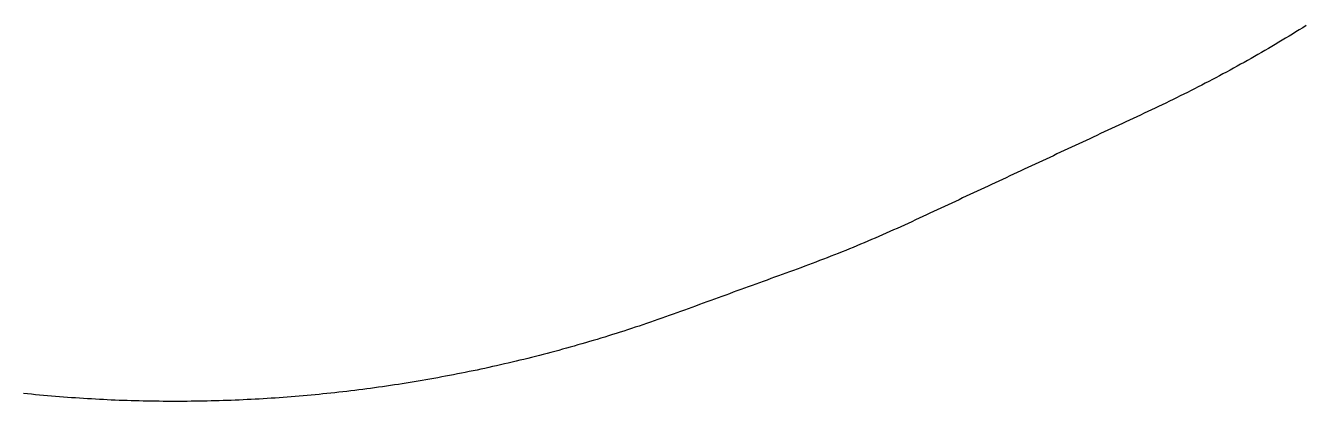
# Model space of a CAD drawing. Header units: metres. Extents: x 457876 to 584660, y 126427 to 241224.
# Drawn here: x 495259 to 503215, y 126427 to 128764 of the extents above; entities that cross this region are included whole.
import ezdxf

# ---------------------------------------------------------------- set-up
doc = ezdxf.new("R2010")
doc.units = ezdxf.units.M
for name, color, linetype in [('AT_GRADE', 3, 'CONTINUOUS'), ('CUTTING', 34, 'CONTINUOUS'), ('EMBANKMENT', 42, 'CONTINUOUS'), ('GROUND_CL', 8, 'CONTINUOUS'), ('RAIL_CL', 1, 'CONTINUOUS')]:
    doc.layers.add(name, color=color, linetype=linetype)

msp = doc.modelspace()

# ---------------------------------------------------------------- linework, layer by layer
at = {"layer": 'AT_GRADE'}
for points in [[(503204.078, 128750.863, 31.577), (503182.877, 128737.74, 31.587), (503161.652, 128724.656, 31.597), (503140.387, 128711.635, 31.607), (503119.095, 128698.661, 31.617), (503097.763, 128685.752, 31.627), (503076.395, 128672.903, 31.637), (503054.992, 128660.113, 31.647), (503033.554, 128647.381, 31.657), (503012.084, 128634.705, 31.668), (502990.581, 128622.084, 31.678), (502969.04, 128609.528, 31.689), (502947.467, 128597.028, 31.699), (502925.861, 128584.585, 31.71), (502904.218, 128572.207, 31.721), (502882.538, 128559.893, 31.732), (502860.829, 128547.631, 31.743), (502839.089, 128535.425, 31.755), (502817.313, 128523.284, 31.766), (502795.505, 128511.2, 31.778), (502773.664, 128499.175, 31.79), (502751.789, 128487.214, 31.802), (502729.878, 128475.318, 31.814), (502707.937, 128463.479, 31.827), (502685.966, 128451.696, 31.84), (502663.963, 128439.973, 31.853), (502641.927, 128428.314, 31.866), (502619.86, 128416.713, 31.879), (502597.766, 128405.164, 31.893), (502575.634, 128393.691, 31.907), (502553.47, 128382.279, 31.921), (502531.279, 128370.919, 31.936)], [(500998.004, 127649.626, 34.104), (500975.428, 127639.099, 34.159), (500952.852, 127628.572, 34.215), (500930.277, 127618.046, 34.272), (500907.701, 127607.52, 34.329), (500885.126, 127596.993, 34.387), (500862.551, 127586.467, 34.447), (500839.977, 127575.941, 34.506), (500817.403, 127565.415, 34.567), (500794.829, 127554.89, 34.629), (500772.241, 127544.394, 34.691), (500749.625, 127533.96, 34.754), (500726.984, 127523.58, 34.818)], [(500567.724, 127452.661, 35.287), (500544.862, 127442.783, 35.357), (500521.972, 127432.97, 35.428), (500499.058, 127423.216, 35.5), (500476.119, 127413.52, 35.572), (500453.155, 127403.884, 35.646)], [(498814.424, 126812.594, 42.3), (498790.584, 126805.459, 42.407), (498766.725, 126798.392, 42.515), (498742.849, 126791.382, 42.623), (498718.952, 126784.444, 42.731), (498695.036, 126777.573, 42.839), (498671.101, 126770.768, 42.946), (498647.149, 126764.025, 43.054)]]:
    msp.add_polyline3d(points, dxfattribs=at)
at = {"layer": 'CUTTING'}
for points in [[(500704.316, 127513.262, 34.882), (500681.619, 127503.008, 34.948), (500658.895, 127492.813, 35.014), (500636.144, 127482.68, 35.081), (500613.369, 127472.601, 35.149), (500590.557, 127462.607, 35.218)], [(498623.179, 126757.347, 43.162), (498599.19, 126750.737, 43.269), (498575.185, 126744.188, 43.377), (498551.164, 126737.699, 43.485), (498527.121, 126731.291, 43.592), (498503.062, 126724.945, 43.699), (498478.986, 126718.663, 43.806), (498454.894, 126712.448, 43.913), (498430.785, 126706.295, 44.02), (498406.66, 126700.206, 44.126), (498382.52, 126694.181, 44.233), (498358.362, 126688.224, 44.339), (498334.188, 126682.337, 44.445), (498309.997, 126676.52, 44.55), (498285.791, 126670.767, 44.656), (498261.569, 126665.079, 44.761), (498237.333, 126659.456, 44.866), (498213.082, 126653.898, 44.97), (498188.816, 126648.402, 45.074), (498164.536, 126642.973, 45.178), (498140.239, 126637.62, 45.282), (498115.928, 126632.334, 45.385), (498091.602, 126627.114, 45.487), (498067.263, 126621.957, 45.59), (498042.91, 126616.865, 45.692), (498018.544, 126611.837, 45.793), (497994.166, 126606.871, 45.894), (497969.774, 126601.974, 45.995), (497945.366, 126597.158, 46.095), (497920.945, 126592.404, 46.195), (497896.513, 126587.712, 46.294), (497872.068, 126583.088, 46.393), (497847.61, 126578.532, 46.491), (497823.141, 126574.037, 46.589), (497798.661, 126569.606, 46.686), (497774.167, 126565.247, 46.783), (497749.661, 126560.961, 46.879), (497725.143, 126556.741, 46.975), (497700.614, 126552.587, 47.07), (497676.075, 126548.498, 47.164), (497651.524, 126544.473, 47.258), (497626.963, 126540.514, 47.352), (497602.391, 126536.623, 47.444), (497577.809, 126532.797, 47.536), (497553.216, 126529.046, 47.628), (497528.612, 126525.363, 47.718), (497503.998, 126521.748, 47.808), (497479.375, 126518.196, 47.898), (497454.743, 126514.708, 47.987), (497430.101, 126511.285, 48.075), (497405.45, 126507.933, 48.162), (497380.79, 126504.649, 48.249), (497356.12, 126501.44, 48.335), (497331.442, 126498.292, 48.42), (497306.755, 126495.214, 48.505), (497282.06, 126492.2, 48.589), (497257.357, 126489.252, 48.672), (497232.646, 126486.374, 48.755), (497207.927, 126483.561, 48.836), (497183.202, 126480.811, 48.917), (497158.468, 126478.137, 48.998), (497133.727, 126475.533, 49.077), (497108.979, 126472.994, 49.156), (497084.225, 126470.522, 49.234), (497059.464, 126468.117, 49.311), (497034.697, 126465.778, 49.388), (497009.924, 126463.504, 49.463), (496985.145, 126461.3, 49.538), (496960.359, 126459.17, 49.612), (496935.567, 126457.107, 49.686), (496910.771, 126455.105, 49.758), (496885.969, 126453.176, 49.83), (496861.162, 126451.314, 49.901), (496836.351, 126449.513, 49.971), (496811.534, 126447.783, 50.041), (496786.713, 126446.12, 50.109), (496761.887, 126444.528, 50.177), (496737.057, 126443.007, 50.244), (496712.223, 126441.55, 50.31), (496687.385, 126440.162, 50.376), (496662.544, 126438.841, 50.441), (496637.699, 126437.585, 50.504), (496612.851, 126436.394, 50.568), (496587.999, 126435.275, 50.63), (496563.144, 126434.236, 50.691), (496538.287, 126433.254, 50.752), (496513.427, 126432.341, 50.812), (496488.565, 126431.495, 50.871), (496463.7, 126430.715, 50.93), (496438.833, 126430.003, 50.988), (496413.965, 126429.357, 51.044), (496389.095, 126428.783, 51.101), (496364.223, 126428.282, 51.156), (496339.349, 126427.845, 51.211), (496314.475, 126427.477, 51.265), (496289.6, 126427.175, 51.318), (496264.723, 126426.937, 51.37), (496239.847, 126426.766, 51.422), (496214.969, 126426.664, 51.473), (496190.092, 126426.629, 51.523), (496165.214, 126426.672, 51.573), (496140.336, 126426.78, 51.621), (496115.459, 126426.957, 51.67), (496090.582, 126427.201, 51.717), (496065.706, 126427.508, 51.764), (496040.83, 126427.882, 51.81), (496015.956, 126428.325, 51.855), (495991.082, 126428.835, 51.9), (495966.21, 126429.417, 51.944), (495941.34, 126430.069, 51.987), (495916.471, 126430.787, 52.03), (495891.605, 126431.572, 52.072), (495866.74, 126432.425, 52.114), (495841.877, 126433.344, 52.155), (495817.017, 126434.331, 52.195), (495792.159, 126435.379, 52.235), (495767.304, 126436.507, 52.274), (495742.453, 126437.703, 52.312), (495717.604, 126438.966, 52.35), (495692.759, 126440.293, 52.388), (495667.917, 126441.687, 52.425), (495643.079, 126443.15, 52.461), (495618.245, 126444.678, 52.497), (495593.414, 126446.278, 52.532), (495568.589, 126447.949, 52.567), (495543.767, 126449.687, 52.601), (495518.951, 126451.493, 52.635), (495494.138, 126453.362, 52.668), (495469.331, 126455.298, 52.701), (495444.529, 126457.306, 52.733), (495419.732, 126459.376, 52.765), (495394.941, 126461.515, 52.797), (495370.155, 126463.728, 52.828), (495345.376, 126466.008, 52.859), (495320.602, 126468.355, 52.889), (495295.835, 126470.766, 52.919), (495271.074, 126473.245, 52.949)]]:
    msp.add_polyline3d(points, dxfattribs=at)
at = {"layer": 'EMBANKMENT'}
for points in [[(502509.06, 128359.618, 31.951), (502486.808, 128348.38, 31.966), (502464.526, 128337.204, 31.982), (502442.214, 128326.088, 31.998), (502419.868, 128315.041, 32.014), (502397.497, 128304.045, 32.03), (502375.092, 128293.119, 32.047), (502352.659, 128282.252, 32.065), (502330.194, 128271.451, 32.082), (502307.703, 128260.707, 32.1), (502285.187, 128250.016, 32.119), (502262.638, 128239.393, 32.138), (502240.065, 128228.826, 32.157), (502217.476, 128218.292, 32.177), (502194.887, 128207.757, 32.197), (502172.298, 128197.223, 32.217), (502149.71, 128186.689, 32.238), (502127.122, 128176.155, 32.26), (502104.534, 128165.621, 32.282), (502081.946, 128155.087, 32.304), (502059.359, 128144.553, 32.327), (502036.771, 128134.019, 32.351), (502014.184, 128123.486, 32.375), (501991.598, 128112.953, 32.399), (501969.011, 128102.419, 32.424), (501946.425, 128091.886, 32.45), (501923.838, 128081.353, 32.476), (501901.252, 128070.82, 32.502), (501878.667, 128060.288, 32.53), (501856.081, 128049.755, 32.557), (501833.496, 128039.223, 32.586), (501810.911, 128028.69, 32.615), (501788.326, 128018.158, 32.644), (501765.741, 128007.626, 32.674), (501743.157, 127997.094, 32.705), (501720.573, 127986.562, 32.736), (501697.989, 127976.031, 32.768), (501675.405, 127965.499, 32.801), (501652.822, 127954.968, 32.834), (501630.239, 127944.437, 32.868), (501607.656, 127933.906, 32.903), (501585.073, 127923.375, 32.938), (501562.49, 127912.844, 32.974), (501539.908, 127902.314, 33.01), (501517.326, 127891.783, 33.047), (501494.744, 127881.253, 33.085), (501472.162, 127870.723, 33.124), (501449.581, 127860.193, 33.163), (501427, 127849.663, 33.203), (501404.419, 127839.134, 33.244), (501381.838, 127828.604, 33.285), (501359.258, 127818.075, 33.327), (501336.678, 127807.546, 33.37), (501314.098, 127797.016, 33.414), (501291.518, 127786.488, 33.458), (501268.938, 127775.959, 33.503), (501246.359, 127765.43, 33.549), (501223.78, 127754.902, 33.596), (501201.202, 127744.374, 33.643), (501178.623, 127733.846, 33.691), (501156.045, 127723.318, 33.74), (501133.467, 127712.79, 33.79), (501110.889, 127702.262, 33.84), (501088.312, 127691.735, 33.891), (501065.734, 127681.207, 33.943), (501043.157, 127670.68, 33.996), (501020.581, 127660.153, 34.05)], [(500430.163, 127394.316, 35.72), (500407.145, 127384.81, 35.795), (500384.097, 127375.379, 35.87), (500361.027, 127366.001, 35.947), (500337.932, 127356.688, 36.024), (500314.811, 127347.439, 36.102), (500291.668, 127338.246, 36.18), (500268.499, 127329.118, 36.26), (500245.306, 127320.053, 36.34), (500222.086, 127311.058, 36.421), (500198.84, 127302.132, 36.502), (500175.572, 127293.261, 36.585), (500152.281, 127284.454, 36.668), (500128.965, 127275.713, 36.752), (500105.628, 127267.03, 36.836), (500082.269, 127258.406, 36.921), (500058.884, 127249.856, 37.007), (500035.487, 127241.336, 37.094), (500012.09, 127232.818, 37.181), (499988.693, 127224.302, 37.269), (499965.296, 127215.786, 37.358), (499941.9, 127207.27, 37.447), (499918.503, 127198.755, 37.537), (499895.107, 127190.239, 37.628), (499871.712, 127181.724, 37.719), (499848.316, 127173.209, 37.811), (499824.921, 127164.694, 37.903), (499801.527, 127156.179, 37.996), (499778.132, 127147.664, 38.09), (499754.738, 127139.149, 38.184), (499731.344, 127130.635, 38.279), (499707.951, 127122.12, 38.374), (499684.557, 127113.606, 38.47), (499661.165, 127105.091, 38.566), (499637.772, 127096.577, 38.663), (499614.38, 127088.063, 38.761), (499590.988, 127079.549, 38.859), (499567.596, 127071.035, 38.958), (499544.205, 127062.521, 39.057), (499520.813, 127054.008, 39.156), (499497.423, 127045.494, 39.256), (499474.032, 127036.981, 39.356), (499450.642, 127028.468, 39.457), (499427.252, 127019.955, 39.559), (499403.862, 127011.442, 39.66), (499380.473, 127002.93, 39.762), (499357.084, 126994.417, 39.865), (499333.695, 126985.905, 39.968), (499310.306, 126977.392, 40.071), (499286.907, 126968.91, 40.175), (499263.489, 126960.48, 40.279), (499240.048, 126952.118, 40.383), (499216.584, 126943.819, 40.488), (499193.098, 126935.582, 40.592), (499169.591, 126927.409, 40.698), (499146.063, 126919.295, 40.803), (499122.511, 126911.252, 40.909), (499098.936, 126903.278, 41.015), (499075.339, 126895.369, 41.121), (499051.721, 126887.525, 41.227), (499028.083, 126879.742, 41.334), (499004.425, 126872.019, 41.441), (498980.748, 126864.358, 41.547), (498957.048, 126856.766, 41.655), (498933.327, 126849.242, 41.762), (498909.586, 126841.785, 41.869), (498885.825, 126834.389, 41.977), (498862.044, 126827.06, 42.084), (498838.243, 126819.795, 42.192)]]:
    msp.add_polyline3d(points, dxfattribs=at)
at = {"layer": 'GROUND_CL'}
msp.add_polyline3d([(503225.28, 128763.985, 34.725), (503204.078, 128750.863, 34.493), (503182.877, 128737.74, 34.206), (503161.652, 128724.656, 33.915), (503140.387, 128711.635, 33.587), (503119.095, 128698.661, 33.22), (503097.763, 128685.752, 32.69), (503076.395, 128672.903, 32.077), (503054.992, 128660.113, 31.386), (503033.554, 128647.381, 30.619), (503012.084, 128634.705, 30), (502990.581, 128622.084, 29.997), (502969.04, 128609.528, 29.99), (502947.467, 128597.028, 29.979), (502925.861, 128584.585, 29.964), (502904.218, 128572.207, 29.944), (502882.538, 128559.893, 29.92), (502860.829, 128547.631, 29.892), (502839.089, 128535.425, 29.861), (502817.313, 128523.284, 29.826), (502795.505, 128511.2, 29.785), (502773.664, 128499.175, 29.74), (502751.789, 128487.214, 29.691), (502729.878, 128475.318, 29.638), (502707.937, 128463.479, 29.58), (502685.966, 128451.696, 29.516), (502663.963, 128439.973, 29.449), (502641.927, 128428.314, 29.379), (502619.86, 128416.713, 29.307), (502597.766, 128405.164, 29.228), (502575.634, 128393.691, 29.147), (502553.47, 128382.279, 29.063), (502531.279, 128370.919, 28.977), (502509.06, 128359.618, 28.889), (502486.808, 128348.38, 28.802), (502464.526, 128337.204, 28.713), (502442.214, 128326.088, 28.617), (502419.868, 128315.041, 28.517), (502397.497, 128304.045, 28.424), (502375.092, 128293.119, 28.33), (502352.659, 128282.252, 28.233), (502330.194, 128271.451, 28.133), (502307.703, 128260.707, 28.039), (502285.187, 128250.016, 27.952), (502262.638, 128239.393, 27.864), (502240.065, 128228.826, 27.765), (502217.476, 128218.292, 27.662), (502194.887, 128207.757, 27.581), (502172.298, 128197.223, 27.499), (502149.71, 128186.689, 27.415), (502127.122, 128176.155, 27.33), (502104.534, 128165.621, 27.26), (502081.946, 128155.087, 27.203), (502059.359, 128144.553, 27.145), (502036.771, 128134.019, 27.082), (502014.184, 128123.486, 27.016), (501991.598, 128112.953, 26.975), (501969.011, 128102.419, 26.936), (501946.425, 128091.886, 26.898), (501923.838, 128081.353, 26.863), (501901.252, 128070.82, 26.848), (501878.667, 128060.288, 26.843), (501856.081, 128049.755, 26.839), (501833.496, 128039.223, 26.838), (501810.911, 128028.69, 26.838), (501788.326, 128018.158, 26.854), (501765.741, 128007.626, 26.873), (501743.157, 127997.094, 26.896), (501720.573, 127986.562, 26.923), (501697.989, 127976.031, 26.967), (501675.405, 127965.499, 27.016), (501652.822, 127954.968, 27.069), (501630.239, 127944.437, 27.125), (501607.656, 127933.906, 27.188), (501585.073, 127923.375, 27.258), (501562.49, 127912.844, 27.332), (501539.908, 127902.314, 27.41), (501517.326, 127891.783, 27.492), (501494.744, 127881.253, 27.585), (501472.162, 127870.723, 27.682), (501449.581, 127860.193, 27.783), (501427, 127849.663, 27.887), (501404.419, 127839.134, 27.998), (501381.838, 127828.604, 28.112), (501359.258, 127818.075, 28.229), (501336.678, 127807.546, 28.35), (501314.098, 127797.016, 28.475), (501291.518, 127786.488, 28.606), (501268.938, 127775.959, 28.743), (501246.359, 127765.43, 28.884), (501223.78, 127754.902, 29.03), (501201.202, 127744.374, 29.199), (501178.623, 127733.846, 29.377), (501156.045, 127723.318, 29.535), (501133.467, 127712.79, 29.685), (501110.889, 127702.262, 29.949), (501088.312, 127691.735, 30.375), (501065.734, 127681.207, 30.659), (501043.157, 127670.68, 30.799), (501020.581, 127660.153, 30.797), (500998.004, 127649.626, 31.337), (500975.428, 127639.099, 31.861), (500952.852, 127628.572, 32.478), (500930.277, 127618.046, 32.956), (500907.701, 127607.52, 33.279), (500885.126, 127596.993, 33.657), (500862.551, 127586.467, 34.143), (500839.977, 127575.941, 34.735), (500817.403, 127565.415, 35.424), (500794.829, 127554.89, 35.818), (500772.241, 127544.394, 36.286), (500749.625, 127533.96, 36.917), (500726.984, 127523.58, 37.805), (500704.316, 127513.262, 38.353), (500681.619, 127503.008, 38.622), (500658.895, 127492.813, 38.875), (500636.144, 127482.68, 39.113), (500613.369, 127472.601, 39.185), (500590.557, 127462.607, 38.609), (500567.724, 127452.661, 37.929), (500544.862, 127442.783, 37.143), (500521.972, 127432.97, 36.215), (500499.058, 127423.216, 35.31), (500476.119, 127413.52, 34.35), (500453.155, 127403.884, 33.308), (500430.163, 127394.316, 32.184), (500407.145, 127384.81, 31.343), (500384.097, 127375.379, 30.936), (500361.027, 127366.001, 30.599), (500337.932, 127356.688, 30.332), (500314.811, 127347.439, 30.136), (500291.668, 127338.246, 30.007), (500268.499, 127329.118, 29.949), (500245.306, 127320.053, 29.878), (500222.086, 127311.058, 29.791), (500198.84, 127302.132, 29.597), (500175.572, 127293.261, 29.386), (500152.281, 127284.454, 29.179), (500128.965, 127275.713, 28.976), (500105.628, 127267.03, 28.796), (500082.269, 127258.406, 28.629), (500058.884, 127249.856, 28.456), (500035.487, 127241.336, 28.278), (500012.09, 127232.818, 28.095), (499988.693, 127224.302, 27.922), (499965.296, 127215.786, 27.74), (499941.9, 127207.27, 27.549), (499918.503, 127198.755, 27.348), (499895.107, 127190.239, 27.174), (499871.712, 127181.724, 26.992), (499848.316, 127173.209, 26.802), (499824.921, 127164.694, 26.604), (499801.527, 127156.179, 26.45), (499778.132, 127147.664, 26.313), (499754.738, 127139.149, 26.174), (499731.344, 127130.635, 25.988), (499707.951, 127122.12, 25.863), (499684.557, 127113.606, 25.863), (499661.165, 127105.091, 25.891), (499637.772, 127096.577, 25.947), (499614.38, 127088.063, 26.04), (499590.988, 127079.549, 26.203), (499567.596, 127071.035, 26.391), (499544.205, 127062.521, 26.604), (499520.813, 127054.008, 26.843), (499497.423, 127045.494, 27.088), (499474.032, 127036.981, 27.353), (499450.642, 127028.468, 27.651), (499427.252, 127019.955, 27.974), (499403.862, 127011.442, 28.3), (499380.473, 127002.93, 28.645), (499357.084, 126994.417, 29.021), (499333.695, 126985.905, 29.429), (499310.306, 126977.392, 29.758), (499286.907, 126968.91, 29.858), (499263.489, 126960.48, 29.931), (499240.048, 126952.118, 29.979), (499216.584, 126943.819, 30.011), (499193.098, 126935.582, 30.197), (499169.591, 126927.409, 30.381), (499146.063, 126919.295, 30.563), (499122.511, 126911.252, 30.743), (499098.936, 126903.278, 31.072), (499075.339, 126895.369, 31.429), (499051.721, 126887.525, 31.779), (499028.083, 126879.742, 32.121), (499004.425, 126872.019, 32.684), (498980.748, 126864.358, 33.426), (498957.048, 126856.766, 34.185), (498933.327, 126849.242, 34.959), (498909.586, 126841.785, 35.854), (498885.825, 126834.389, 36.891), (498862.044, 126827.06, 37.842), (498838.243, 126819.795, 38.761), (498814.424, 126812.594, 39.509), (498790.584, 126805.459, 39.525), (498766.725, 126798.392, 39.611), (498742.849, 126791.382, 39.767), (498718.952, 126784.444, 39.991), (498695.036, 126777.573, 41.72), (498671.101, 126770.768, 43.371), (498647.149, 126764.025, 44.888), (498623.179, 126757.347, 46.272), (498599.19, 126750.737, 47.023), (498575.185, 126744.188, 47.746), (498551.164, 126737.699, 48.603), (498527.121, 126731.291, 49.409), (498503.062, 126724.945, 49.637), (498478.986, 126718.663, 49.611), (498454.894, 126712.448, 49.687), (498430.785, 126706.295, 49.866), (498406.66, 126700.206, 50), (498382.52, 126694.181, 50), (498358.362, 126688.224, 50), (498334.188, 126682.337, 50), (498309.997, 126676.52, 50), (498285.791, 126670.767, 50), (498261.569, 126665.079, 50), (498237.333, 126659.456, 50), (498213.082, 126653.898, 50.003), (498188.816, 126648.402, 50.017), (498164.536, 126642.973, 50.033), (498140.239, 126637.62, 50.051), (498115.928, 126632.334, 50.066), (498091.602, 126627.114, 50.105), (498067.263, 126621.957, 50.139), (498042.91, 126616.865, 50.169), (498018.544, 126611.837, 50.194), (497994.166, 126606.871, 50.337), (497969.774, 126601.974, 50.492), (497945.366, 126597.158, 50.657), (497920.945, 126592.404, 50.83), (497896.513, 126587.712, 51.065), (497872.068, 126583.088, 51.317), (497847.61, 126578.532, 51.58), (497823.141, 126574.037, 51.852), (497798.661, 126569.606, 52.229), (497774.167, 126565.247, 52.647), (497749.661, 126560.961, 53.085), (497725.143, 126556.741, 53.54), (497700.614, 126552.587, 54.017), (497676.075, 126548.498, 54.516), (497651.524, 126544.473, 55.036), (497626.963, 126540.514, 55.577), (497602.391, 126536.623, 55.899), (497577.809, 126532.797, 56.122), (497553.216, 126529.046, 56.336), (497528.612, 126525.363, 56.543), (497503.998, 126521.748, 56.569), (497479.375, 126518.196, 56.448), (497454.743, 126514.708, 56.304), (497430.101, 126511.285, 56.138), (497405.45, 126507.933, 55.976), (497380.79, 126504.649, 55.828), (497356.12, 126501.44, 55.674), (497331.442, 126498.292, 55.513), (497306.755, 126495.214, 55.388), (497282.06, 126492.2, 55.312), (497257.357, 126489.252, 55.238), (497232.646, 126486.374, 55.165), (497207.927, 126483.561, 55.178), (497183.202, 126480.811, 55.312), (497158.468, 126478.137, 55.444), (497133.727, 126475.533, 55.574), (497108.979, 126472.994, 55.795), (497084.225, 126470.522, 56.172), (497059.464, 126468.117, 56.544), (497034.697, 126465.778, 56.91), (497009.924, 126463.504, 57.4), (496985.145, 126461.3, 58.137), (496960.359, 126459.17, 58.846), (496935.567, 126457.107, 59.531), (496910.771, 126455.105, 60.603), (496885.969, 126453.176, 62.711), (496861.162, 126451.314, 64.911), (496836.351, 126449.513, 67.2), (496811.534, 126447.783, 68.982), (496786.713, 126446.12, 69.149), (496761.887, 126444.528, 69.308), (496737.057, 126443.007, 69.46), (496712.223, 126441.55, 69.606), (496687.385, 126440.162, 69.745), (496662.544, 126438.841, 69.877), (496637.699, 126437.585, 70), (496612.851, 126436.394, 69.484), (496587.999, 126435.275, 67.062), (496563.144, 126434.236, 64.692), (496538.287, 126433.254, 62.368), (496513.427, 126432.341, 60.628), (496488.565, 126431.495, 61.242), (496463.7, 126430.715, 61.827), (496438.833, 126430.003, 62.387), (496413.965, 126429.357, 62.826), (496389.095, 126428.783, 62.757), (496364.223, 126428.282, 62.681), (496339.349, 126427.845, 62.598), (496314.475, 126427.477, 62.481), (496289.6, 126427.175, 62.195), (496264.723, 126426.937, 61.906), (496239.847, 126426.766, 61.615), (496214.969, 126426.664, 61.316), (496190.092, 126426.629, 60.979), (496165.214, 126426.672, 60.64), (496140.336, 126426.78, 60.302), (496115.459, 126426.957, 60), (496090.582, 126427.201, 59.996), (496065.706, 126427.508, 59.993), (496040.83, 126427.882, 59.989), (496015.956, 126428.325, 59.986), (495991.082, 126428.835, 59.981), (495966.21, 126429.417, 59.975), (495941.34, 126430.069, 59.97), (495916.471, 126430.787, 59.965), (495891.605, 126431.572, 59.961), (495866.74, 126432.425, 59.957), (495841.877, 126433.344, 59.954), (495817.017, 126434.331, 59.951), (495792.159, 126435.379, 59.963), (495767.304, 126436.507, 59.975), (495742.453, 126437.703, 59.989), (495717.604, 126438.966, 60), (495692.759, 126440.293, 60), (495667.917, 126441.687, 60), (495643.079, 126443.15, 60), (495618.245, 126444.678, 60), (495593.414, 126446.278, 60), (495568.589, 126447.949, 60), (495543.767, 126449.687, 60), (495518.951, 126451.493, 60), (495494.138, 126453.362, 60), (495469.331, 126455.298, 60), (495444.529, 126457.306, 60), (495419.732, 126459.376, 60), (495394.941, 126461.515, 60), (495370.155, 126463.728, 60), (495345.376, 126466.008, 60), (495320.602, 126468.355, 60), (495295.835, 126470.766, 58.833), (495271.074, 126473.245, 57.45), (495246.319, 126475.791, 55.977)], dxfattribs=at)
at = {"layer": 'RAIL_CL'}
msp.add_polyline3d([(503225.28, 128763.985, 31.567), (503204.078, 128750.863, 31.577), (503182.877, 128737.74, 31.587), (503161.652, 128724.656, 31.597), (503140.387, 128711.635, 31.607), (503119.095, 128698.661, 31.617), (503097.763, 128685.752, 31.627), (503076.395, 128672.903, 31.637), (503054.992, 128660.113, 31.647), (503033.554, 128647.381, 31.657), (503012.084, 128634.705, 31.668), (502990.581, 128622.084, 31.678), (502969.04, 128609.528, 31.689), (502947.467, 128597.028, 31.699), (502925.861, 128584.585, 31.71), (502904.218, 128572.207, 31.721), (502882.538, 128559.893, 31.732), (502860.829, 128547.631, 31.743), (502839.089, 128535.425, 31.755), (502817.313, 128523.284, 31.766), (502795.505, 128511.2, 31.778), (502773.664, 128499.175, 31.79), (502751.789, 128487.214, 31.802), (502729.878, 128475.318, 31.814), (502707.937, 128463.479, 31.827), (502685.966, 128451.696, 31.84), (502663.963, 128439.973, 31.853), (502641.927, 128428.314, 31.866), (502619.86, 128416.713, 31.879), (502597.766, 128405.164, 31.893), (502575.634, 128393.691, 31.907), (502553.47, 128382.279, 31.921), (502531.279, 128370.919, 31.936), (502509.06, 128359.618, 31.951), (502486.808, 128348.38, 31.966), (502464.526, 128337.204, 31.982), (502442.214, 128326.088, 31.998), (502419.868, 128315.041, 32.014), (502397.497, 128304.045, 32.03), (502375.092, 128293.119, 32.047), (502352.659, 128282.252, 32.065), (502330.194, 128271.451, 32.082), (502307.703, 128260.707, 32.1), (502285.187, 128250.016, 32.119), (502262.638, 128239.393, 32.138), (502240.065, 128228.826, 32.157), (502217.476, 128218.292, 32.177), (502194.887, 128207.757, 32.197), (502172.298, 128197.223, 32.217), (502149.71, 128186.689, 32.238), (502127.122, 128176.155, 32.26), (502104.534, 128165.621, 32.282), (502081.946, 128155.087, 32.304), (502059.359, 128144.553, 32.327), (502036.771, 128134.019, 32.351), (502014.184, 128123.486, 32.375), (501991.598, 128112.953, 32.399), (501969.011, 128102.419, 32.424), (501946.425, 128091.886, 32.45), (501923.838, 128081.353, 32.476), (501901.252, 128070.82, 32.502), (501878.667, 128060.288, 32.53), (501856.081, 128049.755, 32.557), (501833.496, 128039.223, 32.586), (501810.911, 128028.69, 32.615), (501788.326, 128018.158, 32.644), (501765.741, 128007.626, 32.674), (501743.157, 127997.094, 32.705), (501720.573, 127986.562, 32.736), (501697.989, 127976.031, 32.768), (501675.405, 127965.499, 32.801), (501652.822, 127954.968, 32.834), (501630.239, 127944.437, 32.868), (501607.656, 127933.906, 32.903), (501585.073, 127923.375, 32.938), (501562.49, 127912.844, 32.974), (501539.908, 127902.314, 33.01), (501517.326, 127891.783, 33.047), (501494.744, 127881.253, 33.085), (501472.162, 127870.723, 33.124), (501449.581, 127860.193, 33.163), (501427, 127849.663, 33.203), (501404.419, 127839.134, 33.244), (501381.838, 127828.604, 33.285), (501359.258, 127818.075, 33.327), (501336.678, 127807.546, 33.37), (501314.098, 127797.016, 33.414), (501291.518, 127786.488, 33.458), (501268.938, 127775.959, 33.503), (501246.359, 127765.43, 33.549), (501223.78, 127754.902, 33.596), (501201.202, 127744.374, 33.643), (501178.623, 127733.846, 33.691), (501156.045, 127723.318, 33.74), (501133.467, 127712.79, 33.79), (501110.889, 127702.262, 33.84), (501088.312, 127691.735, 33.891), (501065.734, 127681.207, 33.943), (501043.157, 127670.68, 33.996), (501020.581, 127660.153, 34.05), (500998.004, 127649.626, 34.104), (500975.428, 127639.099, 34.159), (500952.852, 127628.572, 34.215), (500930.277, 127618.046, 34.272), (500907.701, 127607.52, 34.329), (500885.126, 127596.993, 34.387), (500862.551, 127586.467, 34.447), (500839.977, 127575.941, 34.506), (500817.403, 127565.415, 34.567), (500794.829, 127554.89, 34.629), (500772.241, 127544.394, 34.691), (500749.625, 127533.96, 34.754), (500726.984, 127523.58, 34.818), (500704.316, 127513.262, 34.882), (500681.619, 127503.008, 34.948), (500658.895, 127492.813, 35.014), (500636.144, 127482.68, 35.081), (500613.369, 127472.601, 35.149), (500590.557, 127462.607, 35.218), (500567.724, 127452.661, 35.287), (500544.862, 127442.783, 35.357), (500521.972, 127432.97, 35.428), (500499.058, 127423.216, 35.5), (500476.119, 127413.52, 35.572), (500453.155, 127403.884, 35.646), (500430.163, 127394.316, 35.72), (500407.145, 127384.81, 35.795), (500384.097, 127375.379, 35.87), (500361.027, 127366.001, 35.947), (500337.932, 127356.688, 36.024), (500314.811, 127347.439, 36.102), (500291.668, 127338.246, 36.18), (500268.499, 127329.118, 36.26), (500245.306, 127320.053, 36.34), (500222.086, 127311.058, 36.421), (500198.84, 127302.132, 36.502), (500175.572, 127293.261, 36.585), (500152.281, 127284.454, 36.668), (500128.965, 127275.713, 36.752), (500105.628, 127267.03, 36.836), (500082.269, 127258.406, 36.921), (500058.884, 127249.856, 37.007), (500035.487, 127241.336, 37.094), (500012.09, 127232.818, 37.181), (499988.693, 127224.302, 37.269), (499965.296, 127215.786, 37.358), (499941.9, 127207.27, 37.447), (499918.503, 127198.755, 37.537), (499895.107, 127190.239, 37.628), (499871.712, 127181.724, 37.719), (499848.316, 127173.209, 37.811), (499824.921, 127164.694, 37.903), (499801.527, 127156.179, 37.996), (499778.132, 127147.664, 38.09), (499754.738, 127139.149, 38.184), (499731.344, 127130.635, 38.279), (499707.951, 127122.12, 38.374), (499684.557, 127113.606, 38.47), (499661.165, 127105.091, 38.566), (499637.772, 127096.577, 38.663), (499614.38, 127088.063, 38.761), (499590.988, 127079.549, 38.859), (499567.596, 127071.035, 38.958), (499544.205, 127062.521, 39.057), (499520.813, 127054.008, 39.156), (499497.423, 127045.494, 39.256), (499474.032, 127036.981, 39.356), (499450.642, 127028.468, 39.457), (499427.252, 127019.955, 39.559), (499403.862, 127011.442, 39.66), (499380.473, 127002.93, 39.762), (499357.084, 126994.417, 39.865), (499333.695, 126985.905, 39.968), (499310.306, 126977.392, 40.071), (499286.907, 126968.91, 40.175), (499263.489, 126960.48, 40.279), (499240.048, 126952.118, 40.383), (499216.584, 126943.819, 40.488), (499193.098, 126935.582, 40.592), (499169.591, 126927.409, 40.698), (499146.063, 126919.295, 40.803), (499122.511, 126911.252, 40.909), (499098.936, 126903.278, 41.015), (499075.339, 126895.369, 41.121), (499051.721, 126887.525, 41.227), (499028.083, 126879.742, 41.334), (499004.425, 126872.019, 41.441), (498980.748, 126864.358, 41.547), (498957.048, 126856.766, 41.655), (498933.327, 126849.242, 41.762), (498909.586, 126841.785, 41.869), (498885.825, 126834.389, 41.977), (498862.044, 126827.06, 42.084), (498838.243, 126819.795, 42.192), (498814.424, 126812.594, 42.3), (498790.584, 126805.459, 42.407), (498766.725, 126798.392, 42.515), (498742.849, 126791.382, 42.623), (498718.952, 126784.444, 42.731), (498695.036, 126777.573, 42.839), (498671.101, 126770.768, 42.946), (498647.149, 126764.025, 43.054), (498623.179, 126757.347, 43.162), (498599.19, 126750.737, 43.269), (498575.185, 126744.188, 43.377), (498551.164, 126737.699, 43.485), (498527.121, 126731.291, 43.592), (498503.062, 126724.945, 43.699), (498478.986, 126718.663, 43.806), (498454.894, 126712.448, 43.913), (498430.785, 126706.295, 44.02), (498406.66, 126700.206, 44.126), (498382.52, 126694.181, 44.233), (498358.362, 126688.224, 44.339), (498334.188, 126682.337, 44.445), (498309.997, 126676.52, 44.55), (498285.791, 126670.767, 44.656), (498261.569, 126665.079, 44.761), (498237.333, 126659.456, 44.866), (498213.082, 126653.898, 44.97), (498188.816, 126648.402, 45.074), (498164.536, 126642.973, 45.178), (498140.239, 126637.62, 45.282), (498115.928, 126632.334, 45.385), (498091.602, 126627.114, 45.487), (498067.263, 126621.957, 45.59), (498042.91, 126616.865, 45.692), (498018.544, 126611.837, 45.793), (497994.166, 126606.871, 45.894), (497969.774, 126601.974, 45.995), (497945.366, 126597.158, 46.095), (497920.945, 126592.404, 46.195), (497896.513, 126587.712, 46.294), (497872.068, 126583.088, 46.393), (497847.61, 126578.532, 46.491), (497823.141, 126574.037, 46.589), (497798.661, 126569.606, 46.686), (497774.167, 126565.247, 46.783), (497749.661, 126560.961, 46.879), (497725.143, 126556.741, 46.975), (497700.614, 126552.587, 47.07), (497676.075, 126548.498, 47.164), (497651.524, 126544.473, 47.258), (497626.963, 126540.514, 47.352), (497602.391, 126536.623, 47.444), (497577.809, 126532.797, 47.536), (497553.216, 126529.046, 47.628), (497528.612, 126525.363, 47.718), (497503.998, 126521.748, 47.808), (497479.375, 126518.196, 47.898), (497454.743, 126514.708, 47.987), (497430.101, 126511.285, 48.075), (497405.45, 126507.933, 48.162), (497380.79, 126504.649, 48.249), (497356.12, 126501.44, 48.335), (497331.442, 126498.292, 48.42), (497306.755, 126495.214, 48.505), (497282.06, 126492.2, 48.589), (497257.357, 126489.252, 48.672), (497232.646, 126486.374, 48.755), (497207.927, 126483.561, 48.836), (497183.202, 126480.811, 48.917), (497158.468, 126478.137, 48.998), (497133.727, 126475.533, 49.077), (497108.979, 126472.994, 49.156), (497084.225, 126470.522, 49.234), (497059.464, 126468.117, 49.311), (497034.697, 126465.778, 49.388), (497009.924, 126463.504, 49.463), (496985.145, 126461.3, 49.538), (496960.359, 126459.17, 49.612), (496935.567, 126457.107, 49.686), (496910.771, 126455.105, 49.758), (496885.969, 126453.176, 49.83), (496861.162, 126451.314, 49.901), (496836.351, 126449.513, 49.971), (496811.534, 126447.783, 50.041), (496786.713, 126446.12, 50.109), (496761.887, 126444.528, 50.177), (496737.057, 126443.007, 50.244), (496712.223, 126441.55, 50.31), (496687.385, 126440.162, 50.376), (496662.544, 126438.841, 50.441), (496637.699, 126437.585, 50.504), (496612.851, 126436.394, 50.568), (496587.999, 126435.275, 50.63), (496563.144, 126434.236, 50.691), (496538.287, 126433.254, 50.752), (496513.427, 126432.341, 50.812), (496488.565, 126431.495, 50.871), (496463.7, 126430.715, 50.93), (496438.833, 126430.003, 50.988), (496413.965, 126429.357, 51.044), (496389.095, 126428.783, 51.101), (496364.223, 126428.282, 51.156), (496339.349, 126427.845, 51.211), (496314.475, 126427.477, 51.265), (496289.6, 126427.175, 51.318), (496264.723, 126426.937, 51.37), (496239.847, 126426.766, 51.422), (496214.969, 126426.664, 51.473), (496190.092, 126426.629, 51.523), (496165.214, 126426.672, 51.573), (496140.336, 126426.78, 51.621), (496115.459, 126426.957, 51.67), (496090.582, 126427.201, 51.717), (496065.706, 126427.508, 51.764), (496040.83, 126427.882, 51.81), (496015.956, 126428.325, 51.855), (495991.082, 126428.835, 51.9), (495966.21, 126429.417, 51.944), (495941.34, 126430.069, 51.987), (495916.471, 126430.787, 52.03), (495891.605, 126431.572, 52.072), (495866.74, 126432.425, 52.114), (495841.877, 126433.344, 52.155), (495817.017, 126434.331, 52.195), (495792.159, 126435.379, 52.235), (495767.304, 126436.507, 52.274), (495742.453, 126437.703, 52.312), (495717.604, 126438.966, 52.35), (495692.759, 126440.293, 52.388), (495667.917, 126441.687, 52.425), (495643.079, 126443.15, 52.461), (495618.245, 126444.678, 52.497), (495593.414, 126446.278, 52.532), (495568.589, 126447.949, 52.567), (495543.767, 126449.687, 52.601), (495518.951, 126451.493, 52.635), (495494.138, 126453.362, 52.668), (495469.331, 126455.298, 52.701), (495444.529, 126457.306, 52.733), (495419.732, 126459.376, 52.765), (495394.941, 126461.515, 52.797), (495370.155, 126463.728, 52.828), (495345.376, 126466.008, 52.859), (495320.602, 126468.355, 52.889), (495295.835, 126470.766, 52.919), (495271.074, 126473.245, 52.949), (495246.319, 126475.791, 52.978)], dxfattribs=at)

doc.saveas('drawing.dxf')
